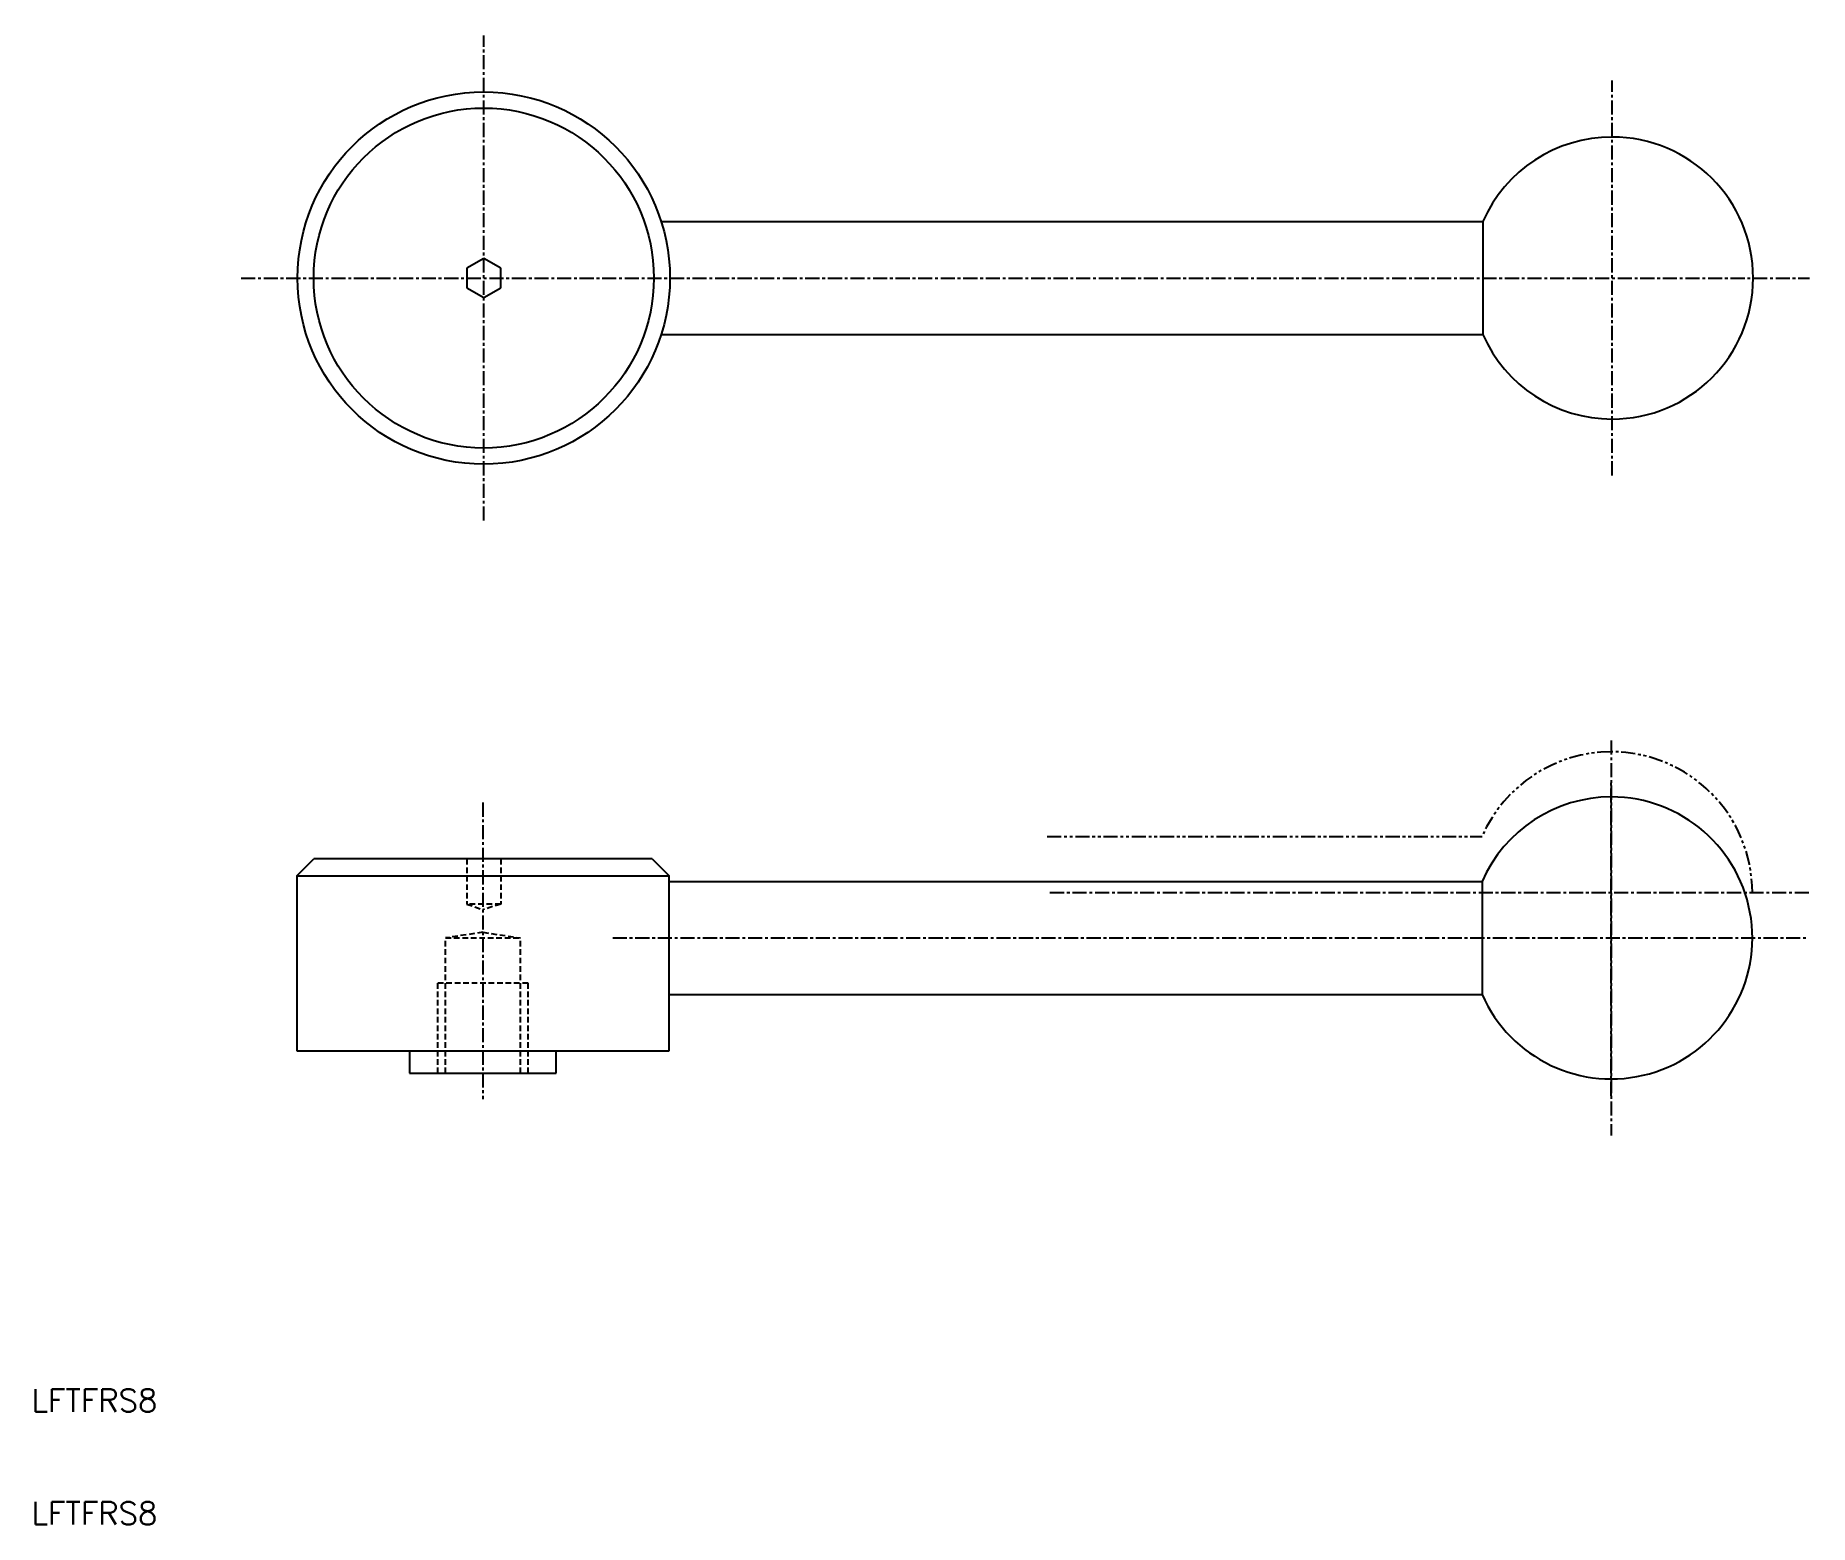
# Model space of a CAD drawing. Extents: x 10 to 168, y 10 to 142.
import ezdxf

# ---------------------------------------------------------------- set-up
doc = ezdxf.new("R2010")
doc.units = 0
for name, pattern in [('CENTER', [2, 1.25, -0.25, 0.25, -0.25]), ('DASHED', [0.75, 0.5, -0.25]), ('PHANTOM', [2.5, 1.25, -0.25, 0.25, -0.25, 0.25, -0.25])]:
    doc.linetypes.add(name, pattern=pattern)
doc.layers.get('0').update_dxf_attribs({"linetype": 'CONTINUOUS'})
doc.layers.add('CENTER', color=1, linetype='CENTER')
doc.styles.get("Standard").update_dxf_attribs({"font": 'txt.shx'})

msp = doc.modelspace()

# ---------------------------------------------------------------- linework, layer by layer
at = {"color": 7, "linetype": 'CONTINUOUS'}
for p, q in [((65.79, 125.5), (138.61, 125.5)), ((138.61, 125.5), (138.61, 115.5)), ((50.07, 122.23), (48.57, 121.37)), ((48.57, 121.37), (48.57, 119.64)), ((51.57, 121.37), (50.07, 122.23)), ((51.57, 119.64), (51.57, 121.37)), ((48.57, 119.64), (50.07, 118.77)), ((50.07, 118.77), (51.57, 119.64)), ((65.79, 115.5), (138.61, 115.5)), ((33.5, 67.5), (35, 69)), ((65, 69), (35, 69)), ((65, 69), (66.5, 67.5)), ((33.5, 67.5), (66.5, 67.5)), ((33.5, 67.5), (33.5, 52)), ((66.5, 52), (66.5, 67.5)), ((66.5, 67), (138.54, 67)), ((138.54, 67), (138.54, 57)), ((66.5, 57), (138.54, 57)), ((33.5, 52), (66.5, 52)), ((43.5, 52), (43.5, 50)), ((56.5, 50), (56.5, 52)), ((43.5, 50), (56.5, 50))]:
    msp.add_line(p, q, dxfattribs=at)
at = {"color": 3, "linetype": 'PHANTOM'}
msp.add_line((100, 71), (138.54, 71), dxfattribs=at)
at = {"color": 3, "linetype": 'DASHED'}
for p, q in [((48.57, 69), (48.57, 65)), ((51.57, 69), (51.57, 65)), ((51.57, 65), (48.57, 65)), ((48.57, 65), (50, 64.5)), ((51.57, 65), (50, 64.5)), ((50, 62.5), (46.68, 62)), ((46.68, 50), (46.68, 62)), ((46.68, 62), (53.32, 62)), ((50, 62.5), (53.32, 62)), ((53.32, 50), (53.32, 62)), ((46, 50), (46, 58)), ((54, 58), (46, 58)), ((54, 50), (54, 58))]:
    msp.add_line(p, q, dxfattribs=at)
at = {"color": 7, "linetype": 'CONTINUOUS'}
for radius in [16.5, 15.07]:
    msp.add_circle((50.07, 120.5), radius, dxfattribs=at)
for centre, start, end in [((150.07, 120.5), 90, 156.4218), ((150.07, 120.5), 270, 90), ((150.07, 120.5), 203.5782, 270), ((150, 62), 90, 156.4218), ((150, 62), 203.5782, 90)]:
    msp.add_arc(centre, 12.5, start, end, dxfattribs=at)
at = {"color": 3, "linetype": 'PHANTOM'}
for start, end in [(90, 156.4218), (0, 90)]:
    msp.add_arc((150, 66), 12.5, start, end, dxfattribs=at)
at = {"layer": 'CENTER', "color": 1, "linetype": 'CENTER'}
for p, q in [((50.07, 99), (50.07, 142)), ((150.07, 103), (150.07, 138)), ((28.57, 120.5), (167.57, 120.5)), ((150, 79.5), (150, 44.5)), ((150, 48), (150, 76)), ((50, 74), (50, 47.71)), ((167.5, 66), (100, 66)), ((61.5, 62), (167.5, 62))]:
    msp.add_line(p, q, dxfattribs=at)

# ---------------------------------------------------------------- texts
at = {"color": 7, "linetype": 'CONTINUOUS'}
for p in [(10, 20), (10, 10)]:
    msp.add_text('LFTFRS8', height=2, dxfattribs=at).set_placement(p)

doc.saveas('drawing.dxf')
